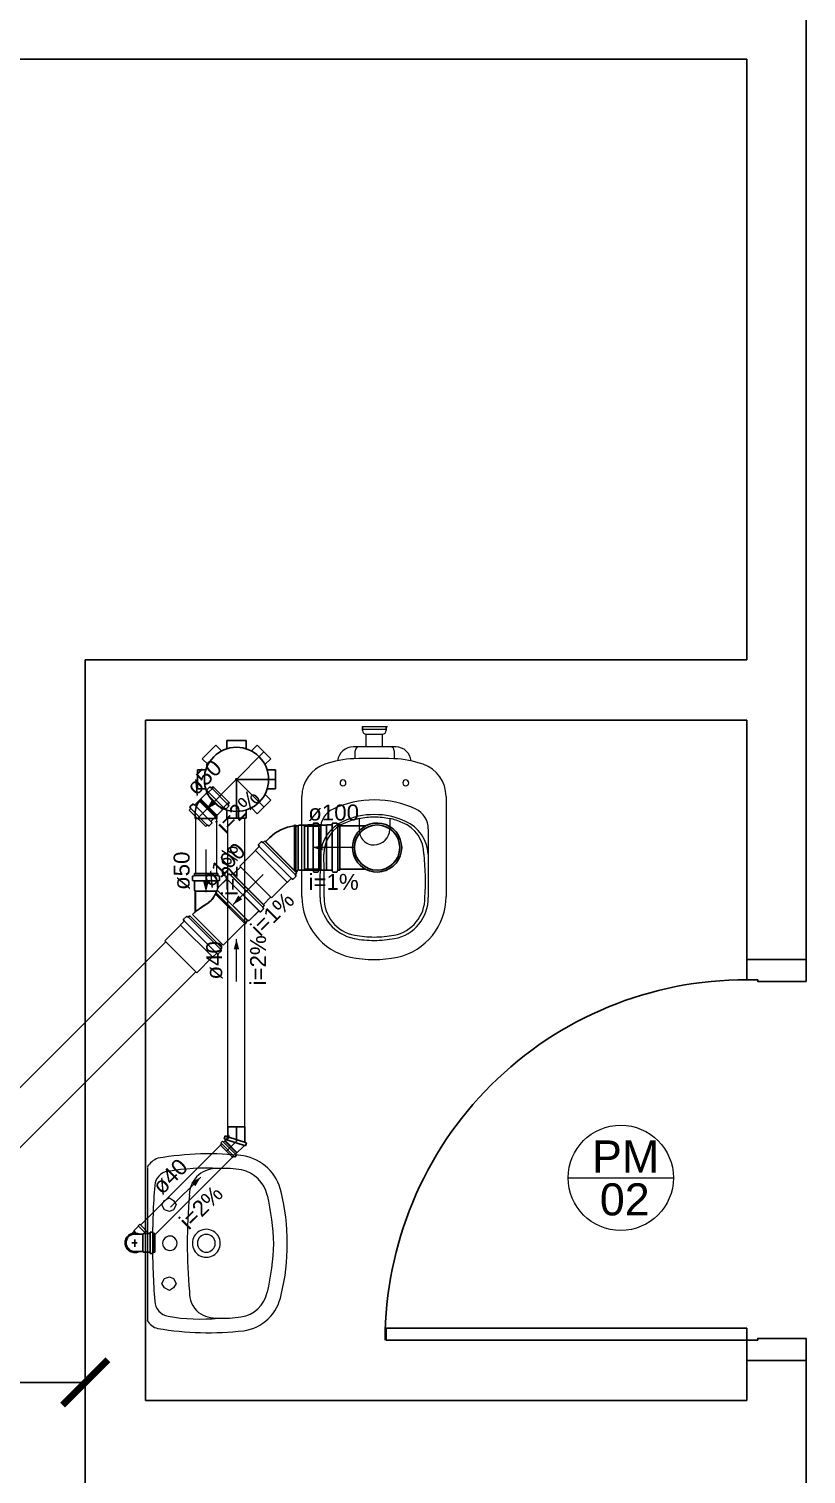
# Model space of a CAD drawing. Header units: millimetres. Extents: x 270 to 744, y -31 to 127.
# Drawn here: x 684.783 to 686.712, y 101.008 to 104.598 of the extents above; entities that cross this region are included whole.
import ezdxf

# ---------------------------------------------------------------- set-up
doc = ezdxf.new("R2010")
doc.units = ezdxf.units.MM
doc.header["$LTSCALE"] = 0.01
doc.header["$MEASUREMENT"] = 0
doc.linetypes.add('DASHDOT', pattern=[25.4, 12.7, -6.35, 0, -6.35])
for name, color, linetype, lineweight in [('at_Entity', 7, 'Continuous', 9), ('TQ-Condutos', 3, 'Continuous', 5), ('TQ-Sentido conduto', 9, 'Continuous', 5), ('TQ-Textos conduto', 7, 'Continuous', 5)]:
    doc.layers.add(name, color=color, linetype=linetype, lineweight=lineweight)
for name, color, linetype in [('Layout_Equipamentos', 7, 'Continuous'), ('PAREDES', 8, 'Continuous'), ('PORTAS', 8, 'Continuous'), ('Simbolos', 5, 'Continuous'), ('Simbolos_int', 2, 'Continuous'), ('TEXTO01', 7, 'Continuous')]:
    doc.layers.add(name, color=color, linetype=linetype)
doc.styles.add('Arial', font='arial.ttf')
doc.styles.add('ROMANS', font='simplex.shx')
doc.styles.add('SansSerif', font='sanss___.ttf')
doc.dimstyles.new('Esc 1-75', dxfattribs={"dimtxt": 0.1275, "dimasz": 0.1125, "dimexe": 0.05, "dimexo": 0.05, "dimgap": 0.1125, "dimtad": 1, "dimzin": 4, "dimdsep": 46, "dimtxsty": 'ROMANS', "dimblk": 'ARCHTICK', "dimcen": 0, "dimclrd": 1, "dimclre": 1, "dimadec": 0, "dimazin": 1, "dimtfac": 1, "dimtix": 1, "dimtmove": 1, "dimatfit": 3, "dimldrblk": 'ARCHTICK', "dimfxl": 0, "dimarcsym": 0})

# ---------------------------------------------------------------- blocks, each defined once
blk = doc.blocks.new('_ARCHTICK')
at = {"color": 0, "linetype": 'ByBlock', "const_width": 0.15}
blk.add_lwpolyline([(-0.5, -0.5), (0.5, 0.5)], dxfattribs=at)
blk = doc.blocks.new('*D24')
at = {"color": 1, "lineweight": -2, "transparency": 16777216}
for p, q in [((676.4273, 101.2859), (676.4273, 101.1859)), ((684.9225, 101.2859), (684.9225, 101.1859)), ((676.4273, 101.2359), (684.9225, 101.2359))]:
    blk.add_line(p, q, dxfattribs=at)
at = {"layer": 'Defpoints', "color": 0, "transparency": 16777216}
for p in [(676.4273, 102.0617), (684.9225, 102.0617), (684.9225, 101.2359)]:
    blk.add_point(p, dxfattribs=at)
at = {"color": 1, "lineweight": -2, "transparency": 16777216, "xscale": 0.1125, "yscale": 0.1125, "zscale": 0.1125, "rotation": 180}
blk.add_blockref('_ARCHTICK', (676.4273, 101.2359), dxfattribs=at)
at = {"color": 1, "lineweight": -2, "transparency": 16777216, "xscale": 0.1125, "yscale": 0.1125, "zscale": 0.1125}
blk.add_blockref('_ARCHTICK', (684.9225, 101.2359), dxfattribs=at)
at = {"color": 0, "transparency": 16777216, "insert": (680.6749, 101.4121), "char_height": 0.1275, "attachment_point": 5, "style": 'ROMANS'}
blk.add_mtext('8.50', dxfattribs=at)

msp = doc.modelspace()

# ---------------------------------------------------------------- hatches: boundary and pattern name
at = {"layer": 'TQ-Sentido conduto', "linetype": 'Continuous'}
for points in [[(685.2228, 102.6587), (685.2456, 102.6719), (685.236, 102.6816)], [(685.4864, 102.5646), (685.5119, 102.5578), (685.5119, 102.5715)], [(685.2223, 102.4542), (685.2291, 102.4797), (685.2154, 102.4797)], [(685.2894, 102.4228), (685.3123, 102.436), (685.3026, 102.4457)], [(685.2979, 102.3372), (685.2911, 102.3117), (685.3048, 102.3117)], [(685.2092, 101.7461), (685.1863, 101.7329), (685.196, 101.7232)]]:
    msp.add_hatch(color=256, dxfattribs=at).paths.add_polyline_path(points)

# ---------------------------------------------------------------- linework, layer by layer
at = {"layer": 'at_Entity'}
for p, q in [((685.6098, 102.8653), (685.673, 102.8653)), ((685.6109, 102.859), (685.6698, 102.859)), ((685.6203, 102.8148), (685.6203, 102.8464)), ((685.6203, 102.8464), (685.6603, 102.8464)), ((685.6603, 102.8148), (685.6603, 102.8464)), ((685.694, 102.8148), (685.5888, 102.8148)), ((685.593, 102.7853), (685.593, 102.8053)), ((685.6898, 102.8053), (685.6898, 102.7851)), ((685.4603, 102.4432), (685.4603, 102.6916)), ((685.8182, 102.6916), (685.8182, 102.4432)), ((685.603, 102.6091), (685.603, 102.6365)), ((685.6788, 102.6363), (685.6788, 102.6091)), ((685.0768, 101.7699), (685.0768, 101.5804)), ((685.1126, 101.6773), (685.1189, 101.6878)), ((685.1189, 101.6646), (685.1126, 101.6773)), ((685.1189, 101.6878), (685.1315, 101.6941)), ((685.1315, 101.6941), (685.142, 101.6878)), ((685.142, 101.6878), (685.1483, 101.6773)), ((685.1483, 101.6773), (685.142, 101.6646)), ((685.0768, 101.6436), (685.0768, 101.4562)), ((685.1315, 101.6604), (685.1189, 101.6646)), ((685.142, 101.6646), (685.1315, 101.6604)), ((685.0768, 101.5804), (685.0768, 101.3888)), ((685.1189, 101.4941), (685.1315, 101.4983)), ((685.1315, 101.4983), (685.142, 101.4941)), ((685.1126, 101.4815), (685.1189, 101.4941)), ((685.1189, 101.4709), (685.1126, 101.4815)), ((685.1315, 101.4646), (685.1189, 101.4709)), ((685.142, 101.4709), (685.1315, 101.4646)), ((685.142, 101.4941), (685.1483, 101.4815)), ((685.1483, 101.4815), (685.142, 101.4709))]:
    msp.add_line(p, q, dxfattribs=at)
for centre, radius, start, end in [((685.6203, 102.8558), 0.00947, 180, 270), ((685.6603, 102.8558), 0.00947, 270, 0), ((685.5877, 102.7759), 0.0389, 88.4183, 173.4493), ((685.6024, 102.8053), 0.00947, 90, 180), ((685.6803, 102.8053), 0.00947, 0, 90), ((685.6931, 102.7762), 0.0386, 5.5755, 88.6298), ((685.5447, 102.6919), 0.0843, 109.0789, 180.1997), ((685.5982, 102.5379), 0.2474, 92.0489, 109.145), ((685.639, 101.3975), 1.3885, 87.9511, 92.0489), ((685.6805, 102.5387), 0.2466, 70.8427, 88.1091), ((685.7339, 102.6919), 0.0843, 359.8003, 70.9211), ((685.5624, 102.7253), 0.00737, 90, 180), ((685.5624, 102.7253), 0.00737, 180, 270), ((685.5624, 102.7253), 0.00737, 0, 90), ((685.5624, 102.7253), 0.00737, 270, 0), ((685.7182, 102.7253), 0.00737, 90, 180), ((685.7182, 102.7253), 0.00737, 180, 270), ((685.7182, 102.7253), 0.00737, 0, 90), ((685.7182, 102.7253), 0.00737, 270, 0), ((685.6403, 102.4398), 0.2432, 90, 114.9606), ((685.6404, 102.4398), 0.2432, 65.0391, 90.0003), ((685.5603, 102.6116), 0.0537, 114.961, 180.9064), ((685.6366, 102.4794), 0.167, 88.7182, 116.1404), ((685.6441, 102.4794), 0.167, 63.8614, 91.28), ((685.7203, 102.6116), 0.0537, 359.0936, 65.039), ((676.7087, 102.5832), 8.7979, 359.07167, 0.18792), ((685.6008, 102.5427), 0.0945, 113.5727, 176.7329), ((685.5982, 102.5485), 0.0832, 110.863, 180.2362), ((685.63, 102.4843), 0.1546, 100.3133, 113.389), ((685.6403, 102.441), 0.199, 90, 101.0171), ((685.6398, 102.6102), 0.0389, 270.0027, 0), ((685.6404, 102.4411), 0.1989, 78.9807, 90.0022), ((685.6623, 102.5326), 0.105, 63.0017, 81.1951), ((685.6803, 102.5485), 0.0832, 359.7638, 69.1369), ((685.681, 102.5442), 0.0927, 2.4426, 66.7336), ((694.8741, 102.5253), 9.1005, 179.46215, 180.53334), ((685.6384, 102.6067), 0.0355, 176.0445, 272.3446), ((679.8855, 102.4689), 5.6301, 359.7103, 0.8057), ((685.1191, 102.4818), 0.6479, 356.3513, 5.878), ((685.6151, 102.4432), 0.1547, 180.0055, 257.2943), ((685.6102, 102.4415), 0.1048, 180.4233, 258.8896), ((685.6082, 102.4381), 0.0927, 178.5002, 259.6559), ((685.6719, 102.439), 0.0937, 280.5689, 0.9284), ((685.6719, 102.439), 0.1021, 280.5688, 0.9284), ((685.6635, 102.4432), 0.1548, 282.7128, 359.9983), ((685.6404, 102.6087), 0.2748, 259.4366, 269.9996), ((685.64, 102.6066), 0.2642, 259.4366, 270.0028), ((685.6394, 102.6211), 0.2787, 270.136, 280.2849), ((685.6403, 102.6085), 0.2745, 270, 280.577), ((685.6393, 102.5769), 0.2905, 258.435, 281.5683), ((685.1211, 101.7443), 0.0519, 110.5417, 148.93), ((685.2292, 101.0535), 0.7501, 83.4134, 99.6929), ((685.2948, 101.6836), 0.1169, 12.514, 79.9443), ((685.1332, 101.7224), 0.0383, 98.7558, 175.6127), ((685.2255, 101.1576), 0.6105, 87.3231, 99.2415), ((685.2473, 101.7007), 0.0664, 130.3438, 179.4487), ((685.2498, 101.6964), 0.0712, 86.6025, 129.5997), ((685.2638, 101.4583), 0.3094, 81.3221, 91.8265), ((685.292, 101.682), 0.0842, 12.9461, 77.2809), ((686.7964, 101.5877), 1.7069, 175.3753, 180.2103), ((686.6431, 101.5783), 1.4673, 175.1896, 179.9391), ((684.8168, 101.5667), 0.5737, 1.3524, 13.5038), ((684.9525, 101.5923), 0.4711, 358.698, 14.4219), ((685.2231, 101.5815), 0.0347, 119.9968, 179.9993), ((685.2231, 101.5815), 0.0347, 60.0032, 119.9968), ((685.2231, 101.5815), 0.0347, 0, 59.9929), ((686.959, 101.5815), 1.8695, 180, 184.4144), ((685.1326, 101.5815), 0.0179, 120.0191, 180.0367), ((685.1325, 101.5815), 0.0179, 180, 240.0398), ((685.1326, 101.5815), 0.0179, 60.0128, 119.9872), ((685.1326, 101.5815), 0.0179, 0, 60.0398), ((685.1326, 101.5815), 0.0179, 300.0191, 0.0367), ((686.5215, 101.5815), 1.3457, 180.0208, 185.0951), ((685.2231, 101.5815), 0.0347, 180, 239.9929), ((685.2231, 101.5815), 0.0221, 90, 180), ((685.2231, 101.5815), 0.0221, 180.0097, 270), ((685.2231, 101.5815), 0.0221, 0, 90), ((685.2231, 101.5815), 0.0221, 270, 0), ((685.2231, 101.5815), 0.0347, 299.9968, 359.9993), ((684.8209, 101.5936), 0.5696, 346.4579, 358.6966), ((684.9519, 101.5706), 0.4717, 345.6368, 1.3415), ((685.1326, 101.5815), 0.0179, 240.0128, 299.9872), ((685.2231, 101.5815), 0.0347, 240.0032, 299.9968), ((685.2438, 101.4584), 0.0628, 176.7732, 230.7547), ((685.135, 101.4398), 0.04, 183.114, 260.3928), ((685.2977, 101.4757), 0.078, 278.4194, 348.3837), ((685.3005, 101.4735), 0.1102, 277.7196, 349.5925), ((685.1106, 101.4077), 0.0384, 207.8673, 258.5693), ((685.2078, 101.8414), 0.4482, 259.782, 275.7972), ((685.249, 101.4732), 0.0777, 234.6525, 272.8394), ((685.264, 101.7126), 0.3173, 267.9946, 278.1696), ((685.2295, 102.1086), 0.7493, 260.2791, 276.5765)]:
    msp.add_arc(centre, radius, start, end, dxfattribs=at)
at = {"layer": 'Layout_Equipamentos'}
for p, q in [((685.6109, 102.8558), (685.6109, 102.8653)), ((685.6698, 102.8558), (685.6698, 102.8653))]:
    msp.add_line(p, q, dxfattribs=at)
at = {"layer": 'PAREDES'}
for p, q in [((686.7121, 108.3028), (686.7121, 102.2867)), ((686.5647, 104.5236), (673.7325, 104.5236)), ((686.5647, 104.5236), (686.5647, 104.0268)), ((686.5647, 104.5236), (686.5647, 104.0268)), ((686.5647, 104.5236), (686.5647, 103.0309)), ((686.5647, 104.0268), (686.5647, 103.0309)), ((686.5647, 104.0268), (686.5647, 103.0309)), ((684.9225, 103.0309), (684.9225, 99.1528)), ((684.9225, 103.0309), (684.9225, 99.1528)), ((686.5647, 103.0309), (684.9225, 103.0309)), ((684.9225, 103.0309), (684.9225, 99.1528)), ((686.5647, 102.8814), (685.072, 102.8814)), ((685.072, 102.8814), (685.072, 101.1908)), ((686.5647, 102.8814), (686.5647, 102.2867)), ((686.5647, 101.2903), (686.5647, 101.1908)), ((686.7121, 101.2903), (686.7121, 100.574)), ((686.5647, 101.1908), (685.072, 101.1908))]:
    msp.add_line(p, q, dxfattribs=at)
at = {"layer": 'PORTAS'}
for points in [[(686.5647, 102.2867), (686.7121, 102.2867), (686.7121, 102.232), (686.592, 102.232), (686.592, 102.2362), (686.5647, 102.2362), (686.5647, 102.2867)], [(686.5647, 101.3704), (686.5647, 101.3409), (685.6694, 101.3409), (685.6694, 101.3704), (686.5647, 101.3704)], [(686.5647, 101.2903), (686.7121, 101.2903), (686.7121, 101.3451), (686.592, 101.3451), (686.592, 101.3409), (686.5647, 101.3409), (686.5647, 101.2903)]]:
    msp.add_lwpolyline(points, dxfattribs=at)
msp.add_arc((686.5625, 101.3409), 0.8953, 89.8601, 179.9999, dxfattribs=at)
at = {"layer": 'Simbolos'}
for p, q in [((685.2742, 102.8305), (685.2742, 102.81)), ((685.2742, 102.8305), (685.3217, 102.8305)), ((685.3217, 102.8305), (685.3217, 102.81)), ((685.2128, 102.7854), (685.2464, 102.819)), ((685.2464, 102.819), (685.2609, 102.8045)), ((685.3495, 102.819), (685.3349, 102.8045)), ((685.3495, 102.819), (685.3831, 102.7854)), ((685.2013, 102.7577), (685.2218, 102.7577)), ((685.2013, 102.7101), (685.2013, 102.7577)), ((685.2128, 102.7854), (685.2273, 102.7709)), ((685.3831, 102.7854), (685.3685, 102.7709)), ((685.3946, 102.7577), (685.374, 102.7577)), ((685.3946, 102.7577), (685.3946, 102.7101)), ((685.1943, 102.6711), (685.225, 102.7018)), ((685.2013, 102.7101), (685.2218, 102.7101)), ((685.207, 102.683), (685.2048, 102.6808)), ((685.2082, 102.682), (685.207, 102.683)), ((685.2101, 102.6839), (685.2082, 102.682)), ((685.2227, 102.6992), (685.2101, 102.6866)), ((685.2101, 102.6866), (685.2101, 102.6839)), ((685.2261, 102.703), (685.2227, 102.6995)), ((685.2227, 102.6995), (685.2227, 102.6992)), ((685.2244, 102.7065), (685.2262, 102.7044)), ((685.231, 102.7145), (685.2245, 102.708)), ((685.2323, 102.7147), (685.2351, 102.713)), ((685.2396, 102.7165), (685.2364, 102.7132)), ((685.2396, 102.7165), (685.2805, 102.6756)), ((685.3831, 102.6824), (685.3495, 102.6488)), ((685.3831, 102.6824), (685.3685, 102.6969)), ((685.3946, 102.7101), (685.374, 102.7101)), ((685.1808, 102.6576), (685.1841, 102.6609)), ((685.2217, 102.6168), (685.1808, 102.6576)), ((685.1826, 102.665), (685.1842, 102.6622)), ((685.1828, 102.6662), (685.1893, 102.6728)), ((685.1907, 102.6728), (685.1929, 102.6711)), ((685.1955, 102.6497), (685.1955, 102.6365)), ((685.2058, 102.6796), (685.2048, 102.6808)), ((685.2351, 102.6303), (685.2658, 102.6609)), ((685.2507, 102.6461), (685.2501, 102.6461)), ((685.2632, 102.6586), (685.2507, 102.6461)), ((685.2635, 102.6586), (685.2632, 102.6586)), ((685.267, 102.6621), (685.2635, 102.6586)), ((685.2706, 102.6604), (685.2684, 102.6622)), ((685.2785, 102.667), (685.272, 102.6605)), ((685.2742, 102.6373), (685.2742, 102.6578)), ((685.2787, 102.6683), (685.2771, 102.6711)), ((685.2805, 102.6756), (685.2772, 102.6724)), ((685.3217, 102.6373), (685.3217, 102.6578)), ((685.3495, 102.6488), (685.3349, 102.6633)), ((685.2217, 102.6168), (685.2249, 102.62)), ((685.229, 102.6186), (685.2262, 102.6202)), ((685.2303, 102.6187), (685.2368, 102.6253)), ((685.2369, 102.6267), (685.2351, 102.6288)), ((685.2491, 102.645), (685.2491, 102.6365)), ((685.3217, 102.6373), (685.2742, 102.6373)), ((685.4416, 102.6183), (685.4417, 102.6199)), ((685.4448, 102.6199), (685.4417, 102.6199)), ((685.445, 102.6183), (685.4448, 102.6199)), ((685.4515, 102.6183), (685.445, 102.6183)), ((685.445, 102.6183), (685.445, 102.5646)), ((685.4539, 102.6206), (685.4515, 102.6183)), ((685.4747, 102.6206), (685.4539, 102.6206)), ((685.5218, 102.6206), (685.4665, 102.6206)), ((685.475, 102.6209), (685.4747, 102.6206)), ((685.4877, 102.6209), (685.475, 102.6209)), ((685.489, 102.6246), (685.4888, 102.6218)), ((685.5001, 102.6255), (685.4901, 102.6255)), ((685.5011, 102.6247), (685.5019, 102.6217)), ((685.5076, 102.6209), (685.5029, 102.6209)), ((685.5076, 102.6209), (685.5076, 102.5084)), ((685.522, 102.6209), (685.5218, 102.6206)), ((685.5348, 102.6209), (685.522, 102.6209)), ((685.5361, 102.6246), (685.5358, 102.6218)), ((685.5471, 102.6255), (685.5371, 102.6255)), ((685.5481, 102.6247), (685.549, 102.6217)), ((685.5547, 102.6209), (685.55, 102.6209)), ((685.5547, 102.6209), (685.5547, 102.5084)), ((685.5547, 102.6183), (685.6184, 102.6183)), ((685.3594, 102.5789), (685.3524, 102.5719)), ((685.3607, 102.5791), (685.3635, 102.5775)), ((685.3681, 102.581), (685.3647, 102.5777)), ((685.3681, 102.581), (685.4476, 102.5014)), ((685.3797, 102.589), (685.3699, 102.5791)), ((685.345, 102.5575), (685.3059, 102.5184)), ((685.354, 102.5669), (685.345, 102.5579)), ((685.345, 102.5579), (685.345, 102.5575)), ((685.3523, 102.5704), (685.3541, 102.5683)), ((685.4514, 102.5089), (685.4458, 102.5033)), ((685.4539, 102.5087), (685.4536, 102.5089)), ((685.4747, 102.5087), (685.4539, 102.5087)), ((685.5218, 102.5087), (685.4665, 102.5087)), ((685.475, 102.5084), (685.4747, 102.5087)), ((685.4877, 102.5084), (685.475, 102.5084)), ((685.489, 102.5047), (685.4888, 102.5075)), ((685.5001, 102.5038), (685.4901, 102.5038)), ((685.5011, 102.5046), (685.5019, 102.5076)), ((685.5076, 102.5084), (685.5029, 102.5084)), ((685.522, 102.5084), (685.5218, 102.5087)), ((685.5348, 102.5084), (685.522, 102.5084)), ((685.5361, 102.5047), (685.5358, 102.5075)), ((685.5471, 102.5038), (685.5371, 102.5038)), ((685.5481, 102.5046), (685.549, 102.5076)), ((685.5547, 102.5084), (685.55, 102.5084)), ((685.5547, 102.511), (685.6184, 102.511)), ((685.1887, 102.4929), (685.1887, 102.4836)), ((685.1891, 102.4929), (685.1891, 102.4836)), ((685.1895, 102.4939), (685.1926, 102.4947)), ((685.1897, 102.4826), (685.1924, 102.4823)), ((685.1899, 102.4939), (685.193, 102.4947)), ((685.19, 102.4826), (685.1928, 102.4823)), ((685.2512, 102.5003), (685.1934, 102.5003)), ((685.1934, 102.5003), (685.1934, 102.4957)), ((685.1934, 102.4813), (685.1934, 102.4586)), ((685.2515, 102.5003), (685.1938, 102.5003)), ((685.1938, 102.5003), (685.1938, 102.4957)), ((685.1938, 102.4813), (685.1938, 102.4586)), ((685.2512, 102.5003), (685.2512, 102.4957)), ((685.2512, 102.4813), (685.2512, 102.4666)), ((685.2515, 102.5003), (685.2515, 102.4957)), ((685.2515, 102.4813), (685.2515, 102.4666)), ((685.2551, 102.4939), (685.2519, 102.4947)), ((685.2549, 102.4826), (685.2521, 102.4823)), ((685.2555, 102.4939), (685.2523, 102.4947)), ((685.2553, 102.4826), (685.2525, 102.4823)), ((685.2734, 102.4863), (685.253, 102.4659)), ((685.2737, 102.4863), (685.2533, 102.4659)), ((685.2559, 102.4929), (685.2559, 102.4836)), ((685.2562, 102.4929), (685.2562, 102.4836)), ((685.2788, 102.4983), (685.2717, 102.4912)), ((685.2717, 102.4898), (685.2734, 102.4877)), ((685.272, 102.4898), (685.2738, 102.4877)), ((685.2792, 102.4983), (685.2721, 102.4912)), ((685.2801, 102.4984), (685.2828, 102.4969)), ((685.2805, 102.4984), (685.2832, 102.4969)), ((685.2874, 102.5003), (685.2841, 102.497)), ((685.2878, 102.5003), (685.2845, 102.497)), ((685.367, 102.4208), (685.2874, 102.5003)), ((685.3673, 102.4208), (685.2878, 102.5003)), ((685.4241, 102.4784), (685.385, 102.4393)), ((685.4245, 102.4784), (685.4241, 102.4784)), ((685.4335, 102.4874), (685.4245, 102.4784)), ((685.437, 102.4857), (685.4349, 102.4874)), ((685.4455, 102.4928), (685.4385, 102.4858)), ((685.4457, 102.4941), (685.4441, 102.4969)), ((685.4476, 102.5014), (685.4443, 102.4981)), ((685.1934, 102.4586), (685.1955, 102.4565)), ((685.1938, 102.4586), (685.1959, 102.4565)), ((685.1955, 102.4565), (685.1955, 102.4048)), ((685.1959, 102.4565), (685.1959, 102.4048)), ((685.1825, 102.3954), (685.1792, 102.3921)), ((685.1825, 102.3954), (685.262, 102.3159)), ((685.1955, 102.4048), (685.1888, 102.3981)), ((685.2647, 102.3222), (685.1888, 102.3981)), ((685.1959, 102.4048), (685.1892, 102.3981)), ((685.2651, 102.3222), (685.1892, 102.3981)), ((685.3529, 102.4068), (685.3291, 102.383)), ((685.3533, 102.4068), (685.3295, 102.383)), ((685.3564, 102.4051), (685.3543, 102.4068)), ((685.3568, 102.4051), (685.3547, 102.4068)), ((685.3649, 102.4122), (685.3578, 102.4051)), ((685.3653, 102.4122), (685.3582, 102.4051)), ((685.3651, 102.4135), (685.3635, 102.4162)), ((685.367, 102.4208), (685.3636, 102.4175)), ((685.3654, 102.4135), (685.3638, 102.4162)), ((685.3673, 102.4208), (685.364, 102.4175)), ((685.1594, 102.372), (685.1204, 102.3329)), ((685.1685, 102.3814), (685.1594, 102.3723)), ((685.1594, 102.3723), (685.1594, 102.372)), ((685.1739, 102.3934), (685.1668, 102.3863)), ((685.1668, 102.3849), (685.1685, 102.3828)), ((685.1752, 102.3935), (685.1779, 102.3919)), ((685.3185, 102.376), (685.2647, 102.3222)), ((685.3188, 102.376), (685.2651, 102.3222)), ((685.3185, 102.376), (685.3197, 102.3749)), ((685.3188, 102.376), (685.32, 102.3749)), ((685.3219, 102.3771), (685.3197, 102.3749)), ((685.3222, 102.3771), (685.32, 102.3749)), ((685.3255, 102.383), (685.3208, 102.3784)), ((685.3208, 102.3784), (685.3219, 102.3771)), ((685.3258, 102.383), (685.3212, 102.3784)), ((685.3212, 102.3784), (685.3222, 102.3771)), ((685.3291, 102.383), (685.3255, 102.383)), ((685.3295, 102.383), (685.3258, 102.383)), ((685.2386, 102.2928), (685.1995, 102.2537)), ((685.239, 102.2928), (685.2386, 102.2928)), ((685.248, 102.3018), (685.239, 102.2928)), ((685.2515, 102.3001), (685.2494, 102.3019)), ((685.26, 102.3073), (685.2529, 102.3002)), ((685.2602, 102.3085), (685.2586, 102.3113)), ((685.262, 102.3159), (685.2587, 102.3126)), ((685.2768, 101.8712), (685.319, 101.8712)), ((685.2768, 101.8712), (685.2768, 101.8462)), ((685.319, 101.8712), (685.319, 101.8323)), ((685.2612, 101.8283), (685.2582, 101.8253)), ((685.2884, 101.7951), (685.2582, 101.8253)), ((685.2633, 101.8352), (685.2588, 101.8307)), ((685.2588, 101.8307), (685.2938, 101.7957)), ((685.2982, 101.8002), (685.2633, 101.8352)), ((685.2695, 101.8366), (685.2657, 101.8328)), ((685.2674, 101.8409), (685.2699, 101.8485)), ((685.2743, 101.8386), (685.2674, 101.8409)), ((685.2686, 101.8357), (685.2987, 101.8055)), ((685.2695, 101.8366), (685.2996, 101.8064)), ((685.2768, 101.8462), (685.2699, 101.8485)), ((685.2743, 101.8386), (685.3205, 101.8234)), ((685.2768, 101.8462), (685.323, 101.8311)), ((685.3176, 101.8244), (685.2958, 101.8026)), ((685.323, 101.8311), (685.3205, 101.8234)), ((685.2914, 101.7981), (685.2884, 101.7951)), ((685.2938, 101.7957), (685.2982, 101.8002)), ((685.0377, 101.6054), (685.0436, 101.6113)), ((685.0548, 101.6243), (685.0436, 101.6131)), ((685.0436, 101.6131), (685.0436, 101.6113)), ((685.0578, 101.6288), (685.0548, 101.6258)), ((685.0548, 101.6258), (685.0548, 101.6243)), ((685.0578, 101.6288), (685.0807, 101.606)), ((685.0674, 101.606), (685.0659, 101.6044)), ((685.0824, 101.606), (685.0674, 101.606)), ((685.0835, 101.6082), (685.0834, 101.6069)), ((685.0896, 101.6091), (685.0846, 101.6091)), ((685.0906, 101.6083), (685.0911, 101.6067)), ((685.0954, 101.606), (685.0921, 101.606)), ((685.0954, 101.606), (685.0954, 101.5594)), ((685.0457, 101.6044), (685.0561, 101.6044)), ((685.0561, 101.6044), (685.0659, 101.6044)), ((685.0457, 101.5609), (685.0561, 101.5609)), ((685.0561, 101.5609), (685.0659, 101.5609)), ((685.0674, 101.5594), (685.0659, 101.5609)), ((685.0824, 101.5594), (685.0674, 101.5594)), ((685.0835, 101.5572), (685.0834, 101.5584)), ((685.0896, 101.5562), (685.0846, 101.5562)), ((685.0906, 101.557), (685.0911, 101.5586)), ((685.0954, 101.5594), (685.0921, 101.5594))]:
    msp.add_line(p, q, dxfattribs=at)
msp.add_circle((685.2979, 102.7339), 0.0797, dxfattribs=at)
for centre, radius, start, end in [((685.2252, 102.7072), 0.00106, 135, 220), ((685.2254, 102.7037), 0.00106, 315, 40), ((685.2318, 102.7137), 0.00106, 60, 135), ((685.2356, 102.714), 0.00106, 240, 315), ((685.1835, 102.6655), 0.00106, 135, 210), ((685.1833, 102.6616), 0.00106, 315, 30), ((685.1901, 102.672), 0.00106, 50, 135), ((685.1936, 102.6719), 0.00106, 230, 315), ((685.2455, 102.6493), 0.05, 142.6023, 179.556), ((685.2501, 102.645), 0.00106, 90, 180), ((685.2677, 102.6614), 0.00106, 50, 135), ((685.2712, 102.6612), 0.00106, 230, 315), ((685.278, 102.6716), 0.00106, 135, 210), ((685.2778, 102.6678), 0.00106, 315, 30), ((685.2256, 102.6193), 0.00106, 60, 135), ((685.2295, 102.6195), 0.00106, 240, 315), ((685.2359, 102.6295), 0.00106, 135, 220), ((685.2361, 102.626), 0.00106, 315, 40), ((685.4525, 102.5162), 0.1026, 96.0987, 135), ((685.4877, 102.6219), 0.00106, 270, 355), ((685.4901, 102.6245), 0.00106, 90, 175), ((685.5001, 102.6245), 0.00106, 15, 90), ((685.5029, 102.6219), 0.00106, 195, 270), ((685.5348, 102.6219), 0.00106, 270, 355), ((685.5371, 102.6245), 0.00106, 90, 175), ((685.5471, 102.6245), 0.00106, 15, 90), ((685.55, 102.6219), 0.00106, 195, 270), ((685.6472, 102.5646), 0.0609, 118.215, 241.785), ((685.6472, 102.5646), 0.0609, 241.785, 118.215), ((685.3602, 102.5782), 0.00106, 60, 135), ((685.364, 102.5784), 0.00106, 240, 315), ((685.3531, 102.5711), 0.00106, 135, 220), ((685.3533, 102.5677), 0.00106, 315, 40), ((685.4525, 102.5078), 0.00158, 45, 135), ((685.4877, 102.5074), 0.00106, 5, 90), ((685.4901, 102.5048), 0.00106, 185, 270), ((685.5001, 102.5048), 0.00106, 270, 345), ((685.5029, 102.5074), 0.00106, 90, 165), ((685.5348, 102.5074), 0.00106, 5, 90), ((685.5371, 102.5048), 0.00106, 185, 270), ((685.5471, 102.5048), 0.00106, 270, 345), ((685.55, 102.5074), 0.00106, 90, 165), ((685.1898, 102.4929), 0.00106, 105, 180), ((685.1898, 102.4836), 0.00106, 180, 265), ((685.1901, 102.4929), 0.00106, 105, 180), ((685.1901, 102.4836), 0.00106, 180, 265), ((685.1923, 102.4813), 0.00106, 0, 85), ((685.1923, 102.4957), 0.00106, 285, 0), ((685.1927, 102.4813), 0.00106, 0, 85), ((685.1927, 102.4957), 0.00106, 285, 0), ((685.2522, 102.4957), 0.00106, 180, 255), ((685.2522, 102.4813), 0.00106, 95, 180), ((685.2522, 102.4666), 0.00106, 180, 315), ((685.2526, 102.4957), 0.00106, 180, 255), ((685.2526, 102.4813), 0.00106, 95, 180), ((685.2526, 102.4666), 0.00106, 180, 315), ((685.2548, 102.4836), 0.00106, 275, 0), ((685.2548, 102.4929), 0.00106, 0, 75), ((685.2552, 102.4836), 0.00106, 275, 0), ((685.2552, 102.4929), 0.00106, 0, 75), ((685.2725, 102.4905), 0.00106, 135, 220), ((685.2729, 102.4905), 0.00106, 135, 220), ((685.2726, 102.487), 0.00106, 315, 40), ((685.273, 102.487), 0.00106, 315, 40), ((685.2795, 102.4975), 0.00106, 60, 135), ((685.2799, 102.4975), 0.00106, 60, 135), ((685.2834, 102.4978), 0.00106, 240, 315), ((685.2837, 102.4978), 0.00106, 240, 315), ((685.4343, 102.4866), 0.00106, 50, 135), ((685.4377, 102.4865), 0.00106, 230, 315), ((685.445, 102.4974), 0.00106, 135, 210), ((685.4448, 102.4936), 0.00106, 315, 30), ((685.1948, 102.4055), 0.00106, 315, 10.7318), ((685.1951, 102.4055), 0.00106, 315, 10.7318), ((685.3536, 102.406), 0.00106, 50, 135), ((685.354, 102.406), 0.00106, 50, 135), ((685.3571, 102.4059), 0.00106, 230, 315), ((685.3575, 102.4059), 0.00106, 230, 315), ((685.3644, 102.4167), 0.00106, 135, 210), ((685.3648, 102.4167), 0.00106, 135, 210), ((685.3641, 102.4129), 0.00106, 315, 30), ((685.3645, 102.4129), 0.00106, 315, 30), ((685.1676, 102.3856), 0.00106, 135, 220), ((685.1677, 102.3821), 0.00106, 315, 40), ((685.1746, 102.3926), 0.00106, 60, 135), ((685.1785, 102.3929), 0.00106, 240, 315), ((685.2487, 102.3011), 0.00106, 50, 135), ((685.2522, 102.301), 0.00106, 230, 315), ((685.2595, 102.3118), 0.00106, 135, 210), ((685.2592, 102.308), 0.00106, 315, 30), ((685.0824, 101.607), 0.00106, 270, 355), ((685.0846, 101.6081), 0.00106, 90, 175), ((685.0896, 101.6081), 0.00106, 15, 90), ((685.0921, 101.607), 0.00106, 195, 270), ((685.0457, 101.5827), 0.0217, 90, 270), ((685.0824, 101.5583), 0.00106, 5, 90), ((685.0846, 101.5573), 0.00106, 185, 270), ((685.0896, 101.5573), 0.00106, 270, 345), ((685.0921, 101.5583), 0.00106, 90, 165)]:
    msp.add_arc(centre, radius, start, end, dxfattribs=at)
at = {"layer": 'Simbolos_int', "linetype": 'DASHDOT', "ltscale": 0.05}
for p, q in [((685.2979, 102.6373), (685.2979, 102.8305)), ((685.3663, 102.8022), (685.2012, 102.6372)), ((685.3663, 102.6656), (685.2296, 102.8022)), ((685.3946, 102.7339), (685.2013, 102.7339))]:
    msp.add_line(p, q, dxfattribs=at)
at = {"layer": 'Simbolos_int'}
for p, q in [((685.2082, 102.682), (685.2491, 102.6411)), ((685.2101, 102.6839), (685.2491, 102.645)), ((685.2227, 102.6995), (685.2635, 102.6586)), ((685.2268, 102.7037), (685.2677, 102.6628)), ((685.2358, 102.7126), (685.2767, 102.6718)), ((685.2255, 102.6206), (685.1846, 102.6614)), ((685.2345, 102.6296), (685.1936, 102.6704)), ((685.2058, 102.6796), (685.2489, 102.6365)), ((685.2491, 102.6365), (685.1955, 102.6365)), ((685.4417, 102.6199), (685.4417, 102.5646)), ((685.4448, 102.6199), (685.4448, 102.5646)), ((685.4515, 102.6183), (685.4515, 102.509)), ((685.4665, 102.6206), (685.4665, 102.5087)), ((685.475, 102.6209), (685.475, 102.5084)), ((685.4887, 102.6209), (685.4887, 102.5084)), ((685.5021, 102.6209), (685.5021, 102.5084)), ((685.5218, 102.6206), (685.5218, 102.5087)), ((685.5358, 102.6209), (685.5358, 102.5084)), ((685.5492, 102.6209), (685.5492, 102.5084)), ((685.5547, 102.6183), (685.5547, 102.511)), ((685.3642, 102.5771), (685.4437, 102.4976)), ((685.4458, 102.5033), (685.3699, 102.5791)), ((685.345, 102.5575), (685.4241, 102.4784)), ((685.3547, 102.5676), (685.4342, 102.4881)), ((685.4417, 102.5073), (685.4417, 102.5646)), ((685.4448, 102.5083), (685.4448, 102.5646)), ((685.445, 102.5055), (685.445, 102.5646)), ((685.3059, 102.5184), (685.385, 102.4393)), ((685.2512, 102.4949), (685.1934, 102.4949)), ((685.2512, 102.4822), (685.1934, 102.4822)), ((685.2515, 102.4949), (685.1938, 102.4949)), ((685.2515, 102.4822), (685.1938, 102.4822)), ((685.3536, 102.4074), (685.2741, 102.487)), ((685.3539, 102.4074), (685.2744, 102.487)), ((685.3631, 102.4169), (685.2835, 102.4964)), ((685.3634, 102.4169), (685.2839, 102.4964)), ((685.2489, 102.4565), (685.1955, 102.4565)), ((685.2493, 102.4565), (685.1959, 102.4565)), ((685.2455, 102.4489), (685.3185, 102.376)), ((685.2459, 102.4489), (685.3188, 102.376)), ((685.2471, 102.4521), (685.3208, 102.3784)), ((685.2475, 102.4521), (685.3212, 102.3784)), ((685.2498, 102.4587), (685.3255, 102.383)), ((685.2501, 102.4587), (685.3258, 102.383)), ((685.1594, 102.372), (685.2386, 102.2928)), ((685.1691, 102.382), (685.2487, 102.3025)), ((685.1786, 102.3915), (685.2582, 102.312)), ((685.1204, 102.3329), (685.1995, 102.2537)), ((685.2979, 101.8712), (685.2979, 101.8349)), ((685.2768, 101.8439), (685.2722, 101.8393)), ((685.2979, 101.8349), (685.2733, 101.8102)), ((685.2768, 101.8462), (685.2768, 101.8439)), ((685.0436, 101.6113), (685.0484, 101.6066)), ((685.0548, 101.6243), (685.0732, 101.606)), ((685.0833, 101.5594), (685.0833, 101.606)), ((685.0913, 101.5594), (685.0913, 101.606)), ((685.0384, 101.5827), (685.0514, 101.5827)), ((685.0457, 101.5725), (685.0457, 101.5911)), ((685.0659, 101.5609), (685.0659, 101.6044))]:
    msp.add_line(p, q, dxfattribs=at)
msp.add_lwpolyline([(685.2695, 101.8366), (685.2723, 101.8381), (685.2757, 101.8398), (685.278, 101.8423), (685.2792, 101.8466), (685.2778, 101.8492), (685.2768, 101.8503)], dxfattribs=at)
msp.add_circle((685.6472, 102.5646), 0.0562, dxfattribs=at)
for centre, radius, start, end in [((685.1837, 102.4832), 0.0712, 297.133, 321.4454), ((685.1841, 102.4832), 0.0712, 297.133, 321.4454), ((685.1737, 102.4859), 0.0808, 324.4509, 345.4924), ((685.174, 102.4859), 0.0808, 324.4509, 345.4924), ((684.9428, 102.7913), 0.4612, 303.269, 306.3568), ((684.9432, 102.7913), 0.4612, 303.269, 306.3568), ((685.0457, 101.5827), 0.0241, 64.623, 295.377), ((685.0457, 101.5827), 0.0241, 109.6232, 295.377)]:
    msp.add_arc(centre, radius, start, end, dxfattribs=at)
at = {"layer": 'TEXTO01', "lineweight": 9}
msp.add_line((686.1225, 101.7442), (686.3838, 101.7442), dxfattribs=at)
msp.add_circle((686.252, 101.7441), 0.1307, dxfattribs=at)
at = {"layer": 'TQ-Condutos'}
for p, q in [((685.2261, 102.6994), (685.2414, 102.7147)), ((685.2634, 102.662), (685.2787, 102.6774)), ((685.1959, 102.6365), (685.1959, 102.5003)), ((685.2487, 102.6365), (685.2487, 102.5003)), ((685.2768, 101.8712), (685.2768, 102.6373)), ((685.319, 101.8712), (685.319, 102.6373)), ((685.4665, 102.6174), (685.5076, 102.6174)), ((685.3081, 102.5162), (685.29, 102.4981)), ((685.4665, 102.5118), (685.5076, 102.5118)), ((685.3828, 102.4415), (685.3647, 102.4234)), ((685.1226, 102.3306), (683.8152, 101.0233)), ((685.1973, 102.256), (683.8899, 100.9486)), ((685.0599, 101.6267), (685.2583, 101.8251)), ((685.0954, 101.6024), (685.2882, 101.7953))]:
    msp.add_line(p, q, dxfattribs=at)
at = {"layer": 'TQ-Sentido conduto'}
for points in [[(685.2974, 102.7334), (685.2228, 102.6587)], [(685.2223, 102.5598), (685.2223, 102.4542)], [(685.592, 102.5646), (685.4864, 102.5646)], [(685.3641, 102.4975), (685.2894, 102.4228)], [(685.2979, 102.2316), (685.2979, 102.3372)], [(685.1345, 101.6714), (685.2092, 101.7461)]]:
    msp.add_lwpolyline(points, dxfattribs=at)

# ---------------------------------------------------------------- texts
at = {"layer": 'TEXTO01', "lineweight": 9, "char_height": 0.07968, "width": 0.478599, "attachment_point": 1, "style": 'SansSerif'}
for s, insert in [('PM', (686.1806, 101.837)), ('02', (686.2, 101.7305))]:
    msp.add_mtext(s, dxfattribs=dict(at, insert=insert))
at = {"layer": 'TQ-Textos conduto', "char_height": 0.0396, "attachment_point": 8, "line_spacing_factor": 0.6, "style": 'Arial'}
for s, insert, width, rotation in [('ø50', (685.232, 102.7242), 0.14256, 45.0001), ('i=2%', (685.316, 102.6402), 0.19008, 45.0001), ('ø100', (685.28, 102.5069), 0.19008, 45.0001), ('ø50', (685.1826, 102.507), 0.14256, 90.0002), ('i=2%', (685.3014, 102.507), 0.19008, 90.0002), ('i=1%', (685.4014, 102.3856), 0.19008, 45.0001), ('ø40', (685.2635, 102.2844), 0.14256, 90.0002), ('i=2%', (685.3717, 102.2844), 0.19008, 90.0002), ('ø40', (685.1475, 101.7331), 0.14256, 45.0001), ('i=2%', (685.224, 101.6566), 0.19008, 45.0001)]:
    msp.add_mtext(s, dxfattribs=dict(at, insert=insert, width=width, rotation=rotation))
at = {"layer": 'TQ-Textos conduto', "char_height": 0.0396, "width": 0.19008, "attachment_point": 8, "line_spacing_factor": 0.6, "style": 'Arial'}
for s, insert in [('ø100', (685.5392, 102.6308)), ('i=1%', (685.5392, 102.4592))]:
    msp.add_mtext(s, dxfattribs=dict(at, insert=insert))

# ---------------------------------------------------------------- dimensions: what is measured, and where the dimension line sits
dim = msp.add_linear_dim(base=(684.9225, 101.2359), p1=(676.4273, 102.0617), p2=(684.9225, 102.0617), dimstyle='Esc 1-75')
dim.commit()
dim.dimension.update_dxf_attribs({"geometry": '*D24', "text_midpoint": (680.6749, 101.4121)})

doc.saveas('drawing.dxf')
